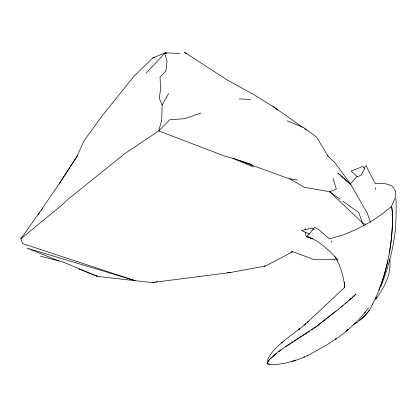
<?xml version="1.0" encoding="UTF-8"?>
<svg xmlns="http://www.w3.org/2000/svg" width="417" height="417" viewBox="0 0 417 417"><rect width="100%" height="100%" fill="white"/><g stroke="black" fill="none" stroke-linecap="round" stroke-linejoin="round"><path stroke-width="0.63" d="M344.27 287.73L344.296 282.418L344.76 286.354C343.321 275.939 340.58 265.499 335.023 256.471M179.889 53.439L165.122 52.881L164.751 53.548L167.055 61.231L165.857 70.979L160.024 77.098L160.644 88.92L159.258 98.318L162.14 105.058L161.66 120.513L158.731 130.912L124.584 153.774L69.238 198.341L60.991 205.784L20.85 238.8L22.534 243.559L135.171 280.672L152.195 282.559L230.554 272.499L265.54 266.02L292.786 251.691L313.125 259.254L334.116 259.577L336.488 258.795M269.392 364.098L268.506 364.119A2.335 1.668 70.9 0 1 268.256 364.104A2.335 1.668 70.9 0 1 268.006 364.057A2.335 1.668 70.9 0 1 267.75 363.968L267.203 363.442L267.667 363.838A3.805 1.913 -15.9 0 0 267.907 363.9A3.805 1.913 -15.9 0 0 268.157 363.958M267.172 363.327L267.203 362.952M267.287 360.872L267.375 360.517M267.495 363.78L267.24 363.457L267.594 363.801M305.124 230.048L305.598 228.281M267.193 363.176L267.49 362.326M267.474 360.142C270.477 352.704 276.659 347.048 282.705 342.023L281.668 342.956L286.271 338.958L299.552 328.82L298.749 329.571M381.044 286.437C389.457 264.102 395.858 240.536 395.999 216.527C396.124 210.528 396.291 204.518 395.895 198.518M375.91 297.295L378.923 290.107A393.241 253.265 39.9 0 0 387.846 260.63M267.313 362.811L267.99 361.529M372.709 304.066L375.993 297.06M372.788 303.831C369.822 310.728 364.859 316.774 358.703 321.059M162.14 105.058L168.609 93.622M267.667 362.128L268.439 360.903M20.85 238.8L38.129 214.484L59.37 183.532L77.02 156.198L84.067 140.743L101.576 116.583L133.586 76.728L152.7 57.947L165.122 52.881L166.393 53.126M59.37 183.532L77.776 155.385M368.446 307.908C359.365 320.22 347.986 330.848 335.284 339.355L336.613 338.468L326.193 345.281L307.36 355.784M268.235 361.278L269.632 359.423M375.681 299.302C384.276 287.897 391.73 273.698 389.749 258.993M364.729 312.865L365.339 312.057M375.832 299.067L376.874 297.696M38.129 214.484L39.714 212.462M41.69 209.928L42.878 208.411M268.736 360.611L270.367 358.568L276.429 353.288M363.9 168.27L366.131 165.372L368.534 170.855L375.373 183.793C381.07 183.011 387.044 183.277 392.173 186.154A221.265 69.149 -73.4 0 1 395.405 191.148A369.853 59.459 -69.8 0 1 395.165 197.908L391.605 206.196A96.692 62.274 39.9 0 1 392.595 220.478A393.241 253.265 39.9 0 1 389.369 252.869L387.768 260.865A393.241 253.265 39.9 0 1 378.839 290.347M270.023 359.058L278.384 351.75L285.291 346.902M369.311 310.415L364.328 316.133L359.683 320.23M356.952 176.474L350.238 183.986M146.065 73.251L165.122 52.881L166.352 53.246M298.807 329.508L308.372 321.434L307.167 322.497L344.614 287.48M349.316 300.11L355.972 294.037M352.381 297.457L356.009 294.089M347.252 301.861L340.783 307.392M305.4 323.946L304.118 325.083L305.984 323.43M351.286 298.317L345.151 303.701M346.089 331.338L348.377 329.347L346.689 330.817M342.951 305.468L338.5 309.211M336.165 311.03L316.018 326.777L285.254 346.85M338.468 309.164L316.685 326.292M278.42 351.802L281.558 349.524M286.166 346.256L309.45 331.223M314.017 328.059L315.982 326.725M311.395 329.91L312.797 328.987M358.281 321.783L353.585 324.353M307.793 355.633L298.186 359.522L285.562 363.155L276.262 364.547L269.653 364.369M292.916 361.2L292.072 361.534L295.637 360.132M303.91 357.213L304.884 356.863M200.916 113.028L184.455 118.72L169.787 119.726L158.731 130.912L224.19 155.953L232.884 158.351L251.456 164.345L252.53 165.69M290.957 252.295L292.786 251.691L291.634 251.149M152.195 282.559L154.733 282.101M156 281.871L157.272 281.642M389.29 253.103A393.241 253.265 39.9 0 0 392.512 220.718A96.692 62.274 39.9 0 0 391.527 206.436L381.247 214.713A369.853 111.042 -37.1 0 0 369.342 222.516A221.265 69.91 -27.1 0 0 356.092 229.517L343.16 234.959L329.487 238.905L319.25 230.038L314.653 227.176L309.685 233.499L306.615 236.397L310.613 237.919L306.214 236.335L312.411 238.805L317.259 241.386L321.236 244.153L329.936 251.446L334.262 255.96L337.421 260.26L336.097 258.113M152.7 57.947L154.634 57.713M227.348 272.64L230.554 272.499M264.263 266.072L265.54 266.02M269.356 364.051L268.704 364.031A3.805 1.913 -15.9 0 1 268.23 363.968M239.134 98.907L250.539 99.418M253.604 167.029L232.884 158.351L287.089 177.986L289.679 178.82L297.415 180.019M40.543 256.174L62.774 261.975L97.547 276.414L135.171 280.672L26.881 248.068L58.891 260.906M306.229 236.335L312.526 238.769L309.289 237.325M287.068 120.899L303.185 127.3L316.477 137.026L328.127 156.297L335.445 163.428L350.895 184.616L367.466 213.598L370.353 222.225M78.823 268.902L97.547 276.414L96.509 275.72M309.477 234.083L301.533 230.528L311.671 228.01L314.236 229.517M267.135 363.275L267.135 363.41M365.704 224.627L362.347 222.746L329.743 191.742L304.431 187.327L289.679 178.82M302.56 127.331L274.965 107.794L253.255 94.258L227.015 79.871L184.486 52.323L186.519 53.892M304.681 128.837L306.271 129.963M340.303 199.336L329.743 191.742L336.342 189.047L332.954 178.361M342.941 201.234L358.782 212.618L362.347 222.746L363.843 225.571M272.999 106.173L277.837 110.218M339.235 174.442L337.775 173.17L339.964 174.676L350.895 184.616L343.608 178.257M340.689 175.713L342.633 177.407M327.178 155.426L328.127 156.297M331.067 241.177L331.859 242.319M267.172 363.561L267.208 363.614A3.92 1.272 32.3 0 1 267.115 363.436L266.995 363.15L267.193 363.535M305.14 232.305L306.198 236.33M375.623 187.666L375.748 189.599M362.696 172.216L360.945 175.385L357.327 176.626L351.067 171.048L362.952 166.435L364.651 168.979L362.696 172.216"/></g></svg>
